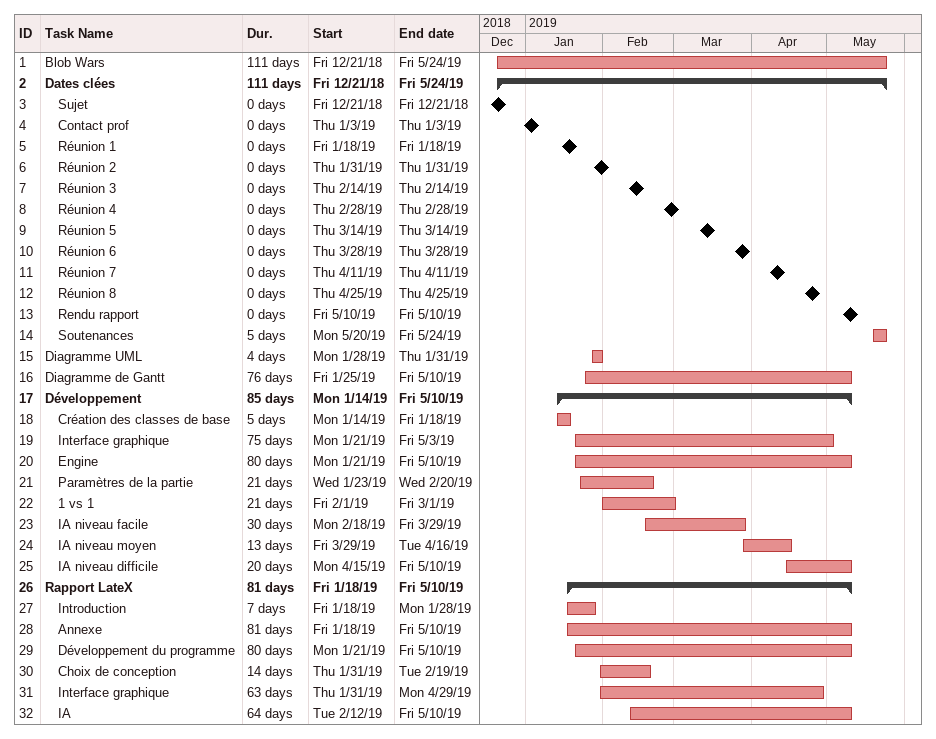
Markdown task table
| ID | Level | Task | Duration | Start | Finish |
|---|---|---|---|---|---|
| 1 | 1 | Blob Wars | 111d | 2018-12-21 | 2019-05-24 |
| 2 | 1 | **Dates clées** | 111d | 2018-12-21 | 2019-05-24 |
| 3 | 2 | Sujet | 0d | 2018-12-21 | 2018-12-21 |
| 4 | 2 | Contact prof | 0d | 2019-01-03 | 2019-01-03 |
| 5 | 2 | Réunion 1 | 0d | 2019-01-18 | 2019-01-18 |
| 6 | 2 | Réunion 2 | 0d | 2019-01-31 | 2019-01-31 |
| 7 | 2 | Réunion 3 | 0d | 2019-02-14 | 2019-02-14 |
| 8 | 2 | Réunion 4 | 0d | 2019-02-28 | 2019-02-28 |
| 9 | 2 | Réunion 5 | 0d | 2019-03-14 | 2019-03-14 |
| 10 | 2 | Réunion 6 | 0d | 2019-03-28 | 2019-03-28 |
| 11 | 2 | Réunion 7 | 0d | 2019-04-11 | 2019-04-11 |
| 12 | 2 | Réunion 8 | 0d | 2019-04-25 | 2019-04-25 |
| 13 | 2 | Rendu rapport | 0d | 2019-05-10 | 2019-05-10 |
| 14 | 2 | Soutenances | 5d | 2019-05-20 | 2019-05-24 |
| 15 | 1 | Diagramme UML | 4d | 2019-01-28 | 2019-01-31 |
| 16 | 1 | Diagramme de Gantt | 76d | 2019-01-25 | 2019-05-10 |
| 17 | 1 | **Développement** | 85d | 2019-01-14 | 2019-05-10 |
| 18 | 2 | Création des classes de base | 5d | 2019-01-14 | 2019-01-18 |
| 19 | 2 | Interface graphique | 75d | 2019-01-21 | 2019-05-03 |
| 20 | 2 | Engine | 80d | 2019-01-21 | 2019-05-10 |
| 21 | 2 | Paramètres de la partie | 21d | 2019-01-23 | 2019-02-20 |
| 22 | 2 | 1 vs 1 | 21d | 2019-02-01 | 2019-03-01 |
| 23 | 2 | IA niveau facile | 30d | 2019-02-18 | 2019-03-29 |
| 24 | 2 | IA niveau moyen | 13d | 2019-03-29 | 2019-04-16 |
| 25 | 2 | IA niveau difficile | 20d | 2019-04-15 | 2019-05-10 |
| 26 | 1 | **Rapport LateX** | 81d | 2019-01-18 | 2019-05-10 |
| 27 | 2 | Introduction | 7d | 2019-01-18 | 2019-01-28 |
| 28 | 2 | Annexe | 81d | 2019-01-18 | 2019-05-10 |
| 29 | 2 | Développement du programme | 80d | 2019-01-21 | 2019-05-10 |
| 30 | 2 | Choix de conception | 14d | 2019-01-31 | 2019-02-19 |
| 31 | 2 | Interface graphique | 63d | 2019-01-31 | 2019-04-29 |
| 32 | 2 | IA | 64d | 2019-02-12 | 2019-05-10 |
